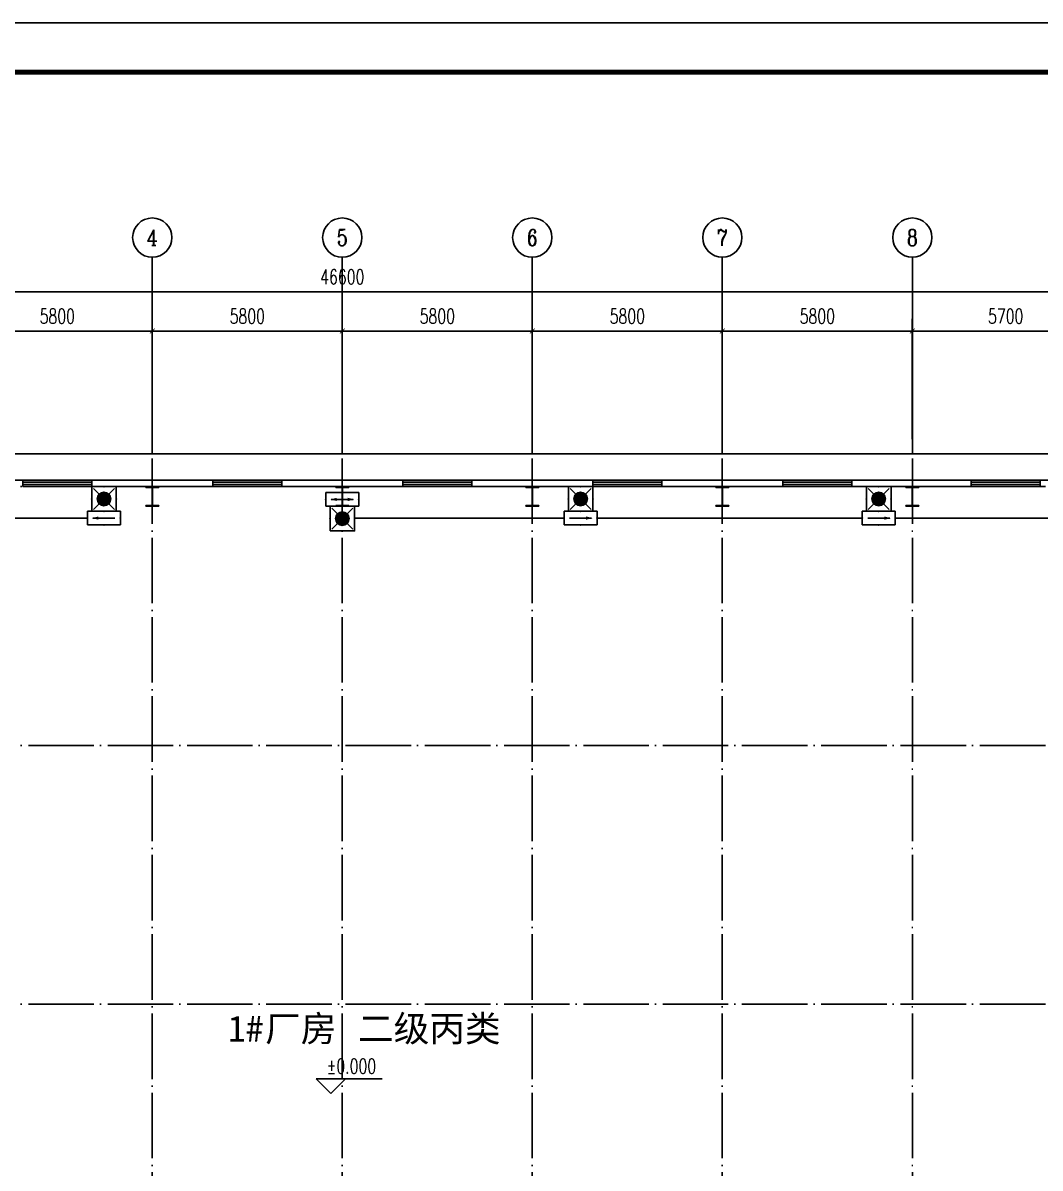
# Model space of a CAD drawing. Extents: x 1728470 to 1835391, y -157368 to 197905.
# Drawn here: x 1763234 to 1794284, y 4035 to 38988 of the extents above; entities that cross this region are included whole.
import ezdxf
from ezdxf.enums import TextEntityAlignment as Align

# ---------------------------------------------------------------- set-up
doc = ezdxf.new("R2010")
doc.units = 0
doc.header["$LTSCALE"] = 1000
doc.header["$MEASUREMENT"] = 0
doc.linetypes.add('DOTE', pattern=[2.42, 2, -0.2, 0.02, -0.2])
doc.layers.get('0').update_dxf_attribs({"linetype": 'CONTINUOUS'})
doc.layers.get('DEFPOINTS').update_dxf_attribs({"linetype": 'CONTINUOUS'})
for name, color, linetype in [('AXIS', 3, 'CONTINUOUS'), ('AXIS_TEXT', 7, 'CONTINUOUS'), ('COLUMN', 99, 'CONTINUOUS'), ('DIM_ELEV', 3, 'CONTINUOUS'), ('DOTE', 1, 'DOTE'), ('EQUIP-照明', 3, 'CONTINUOUS'), ('GROUND', 2, 'CONTINUOUS'), ('PUB_TEXT', 7, 'CONTINUOUS'), ('PUB_TITLE', 4, 'CONTINUOUS'), ('WALL', 9, 'CONTINUOUS'), ('WINDOW', 99, 'CONTINUOUS'), ('WIRE-照明', 1, 'CONTINUOUS')]:
    doc.layers.add(name, color=color, linetype=linetype)
doc.styles.add('_TCH_AXIS', font='COMPLEX', dxfattribs={"bigfont": 'GBCBIG'})
doc.styles.add('_TCH_DIM', font='SIMPLEX', dxfattribs={"bigfont": 'GBCBIG'})
doc.styles.add('_TCH_DYN', font='')
doc.styles.add('COMPLEX', font='COMPLEX')
doc.styles.add('DIM_FONT', font='SIMPLEX', dxfattribs={"width": 0.7, "bigfont": 'GBCBIG'})
doc.styles.get("Standard").update_dxf_attribs({"font": 'gbenor.shx', "bigfont": 'gbcbig.shx'})
doc.styles.get('_TCH_DYN').set_extended_font_data('SimSun')
doc.dimstyles.new('DIMN150', dxfattribs={"dimscale": 1.5, "dimtxt": 300, "dimasz": 100, "dimexe": 250, "dimexo": 300, "dimgap": 150, "dimtad": 1, "dimdec": 0, "dimzin": 0, "dimtxsty": 'DIM_FONT', "dimblk": 'ARCHTICK', "dimcen": 0.09, "dimclrt": 7, "dimazin": 3, "dimtfac": 1, "dimtdec": 0, "dimtix": 1, "dimtmove": 0, "dimatfit": 3, "dimtolj": 1, "dimtzin": 0})

# ---------------------------------------------------------------- blocks, each defined once
blk = doc.blocks.new('$TCHSYS$WIN2D')
for p, q in [((-0.5, 0.5), (0.5, 0.5)), ((-0.5, 0.5), (-0.5, -0.5)), ((0.5, 0.5), (0.5, -0.5)), ((0.5, 0.167), (-0.5, 0.167)), ((0.5, -0.167), (-0.5, -0.167)), ((-0.5, -0.5), (0.5, -0.5))]:
    blk.add_line(p, q)
blk = doc.blocks.new('_AXISO')
blk.add_circle((0, 0), 0.5)
at = {"layer": 'AXIS_TEXT', "style": 'COMPLEX', "width": 1.041667}
blk.add_attdef('A', text='', height=0.56, dxfattribs=at).set_placement((-0.25, -0.28), (0.25, -0.28), align=Align.FIT)
blk = doc.blocks.new('_ARCHTICK')
at = {"color": 0, "linetype": 'BYBLOCK', "const_width": 0.15}
blk.add_lwpolyline([(-0.5, -0.5), (0.5, 0.5)], dxfattribs=at)
blk = doc.blocks.new('*D67')
at = {"layer": 'AXIS', "color": 0}
for p, q in [((1750186, 90201), (1750186, 95076)), ((1796786, 90201), (1796786, 95076)), ((1750186, 94701), (1796786, 94701))]:
    blk.add_line(p, q, dxfattribs=at)
at = {"layer": 'DEFPOINTS', "color": 0}
for p in [(1796786, 94701), (1750186, 89751), (1796786, 89751)]:
    blk.add_point(p, dxfattribs=at)
at = {"layer": 'AXIS', "color": 0, "xscale": 150, "yscale": 150, "zscale": 150, "rotation": 180}
blk.add_blockref('_ARCHTICK', (1750186, 94701), dxfattribs=at)
at = {"layer": 'AXIS', "color": 0, "xscale": 150, "yscale": 150, "zscale": 150}
blk.add_blockref('_ARCHTICK', (1796786, 94701), dxfattribs=at)
at = {"layer": 'AXIS', "color": 7, "insert": (1773486, 95151), "char_height": 450, "attachment_point": 5, "style": 'DIM_FONT'}
blk.add_mtext('\\A1;46600', dxfattribs=at)
blk = doc.blocks.new('*D71')
at = {"layer": 'AXIS', "color": 0}
for p, q in [((1761886, 90201), (1761886, 93876)), ((1767686, 90201), (1767686, 93876)), ((1761886, 93501), (1767686, 93501))]:
    blk.add_line(p, q, dxfattribs=at)
at = {"layer": 'DEFPOINTS', "color": 0}
for p in [(1767686, 93501), (1761886, 89751), (1767686, 89751)]:
    blk.add_point(p, dxfattribs=at)
at = {"layer": 'AXIS', "color": 0, "xscale": 150, "yscale": 150, "zscale": 150, "rotation": 180}
blk.add_blockref('_ARCHTICK', (1761886, 93501), dxfattribs=at)
at = {"layer": 'AXIS', "color": 0, "xscale": 150, "yscale": 150, "zscale": 150}
blk.add_blockref('_ARCHTICK', (1767686, 93501), dxfattribs=at)
at = {"layer": 'AXIS', "color": 7, "insert": (1764786, 93951), "char_height": 450, "attachment_point": 5, "style": 'DIM_FONT'}
blk.add_mtext('\\A1;5800', dxfattribs=at)
blk = doc.blocks.new('*D72')
at = {"layer": 'AXIS', "color": 0}
for p, q in [((1767686, 90201), (1767686, 93876)), ((1773486, 90201), (1773486, 93876)), ((1767686, 93501), (1773486, 93501))]:
    blk.add_line(p, q, dxfattribs=at)
at = {"layer": 'DEFPOINTS', "color": 0}
for p in [(1773486, 93501), (1767686, 89751), (1773486, 89751)]:
    blk.add_point(p, dxfattribs=at)
at = {"layer": 'AXIS', "color": 0, "xscale": 150, "yscale": 150, "zscale": 150, "rotation": 180}
blk.add_blockref('_ARCHTICK', (1767686, 93501), dxfattribs=at)
at = {"layer": 'AXIS', "color": 0, "xscale": 150, "yscale": 150, "zscale": 150}
blk.add_blockref('_ARCHTICK', (1773486, 93501), dxfattribs=at)
at = {"layer": 'AXIS', "color": 7, "insert": (1770586, 93951), "char_height": 450, "attachment_point": 5, "style": 'DIM_FONT'}
blk.add_mtext('\\A1;5800', dxfattribs=at)
blk = doc.blocks.new('*D73')
at = {"layer": 'AXIS', "color": 0}
for p, q in [((1773486, 90201), (1773486, 93876)), ((1779286, 90201), (1779286, 93876)), ((1773486, 93501), (1779286, 93501))]:
    blk.add_line(p, q, dxfattribs=at)
at = {"layer": 'DEFPOINTS', "color": 0}
for p in [(1779286, 93501), (1773486, 89751), (1779286, 89751)]:
    blk.add_point(p, dxfattribs=at)
at = {"layer": 'AXIS', "color": 0, "xscale": 150, "yscale": 150, "zscale": 150, "rotation": 180}
blk.add_blockref('_ARCHTICK', (1773486, 93501), dxfattribs=at)
at = {"layer": 'AXIS', "color": 0, "xscale": 150, "yscale": 150, "zscale": 150}
blk.add_blockref('_ARCHTICK', (1779286, 93501), dxfattribs=at)
at = {"layer": 'AXIS', "color": 7, "insert": (1776386, 93951), "char_height": 450, "attachment_point": 5, "style": 'DIM_FONT'}
blk.add_mtext('\\A1;5800', dxfattribs=at)
blk = doc.blocks.new('*D74')
at = {"layer": 'AXIS', "color": 0}
for p, q in [((1779286, 90201), (1779286, 93876)), ((1785086, 90201), (1785086, 93876)), ((1779286, 93501), (1785086, 93501))]:
    blk.add_line(p, q, dxfattribs=at)
at = {"layer": 'DEFPOINTS', "color": 0}
for p in [(1785086, 93501), (1779286, 89751), (1785086, 89751)]:
    blk.add_point(p, dxfattribs=at)
at = {"layer": 'AXIS', "color": 0, "xscale": 150, "yscale": 150, "zscale": 150, "rotation": 180}
blk.add_blockref('_ARCHTICK', (1779286, 93501), dxfattribs=at)
at = {"layer": 'AXIS', "color": 0, "xscale": 150, "yscale": 150, "zscale": 150}
blk.add_blockref('_ARCHTICK', (1785086, 93501), dxfattribs=at)
at = {"layer": 'AXIS', "color": 7, "insert": (1782186, 93951), "char_height": 450, "attachment_point": 5, "style": 'DIM_FONT'}
blk.add_mtext('\\A1;5800', dxfattribs=at)
blk = doc.blocks.new('*D75')
at = {"layer": 'AXIS', "color": 0}
for p, q in [((1785086, 90201), (1785086, 93876)), ((1790886, 90201), (1790886, 93876)), ((1785086, 93501), (1790886, 93501))]:
    blk.add_line(p, q, dxfattribs=at)
at = {"layer": 'DEFPOINTS', "color": 0}
for p in [(1790886, 93501), (1785086, 89751), (1790886, 89751)]:
    blk.add_point(p, dxfattribs=at)
at = {"layer": 'AXIS', "color": 0, "xscale": 150, "yscale": 150, "zscale": 150, "rotation": 180}
blk.add_blockref('_ARCHTICK', (1785086, 93501), dxfattribs=at)
at = {"layer": 'AXIS', "color": 0, "xscale": 150, "yscale": 150, "zscale": 150}
blk.add_blockref('_ARCHTICK', (1790886, 93501), dxfattribs=at)
at = {"layer": 'AXIS', "color": 7, "insert": (1787986, 93951), "char_height": 450, "attachment_point": 5, "style": 'DIM_FONT'}
blk.add_mtext('\\A1;5800', dxfattribs=at)
blk = doc.blocks.new('*D76')
at = {"layer": 'AXIS', "color": 0}
for p, q in [((1790886, 90201), (1790886, 93876)), ((1796586, 90201), (1796586, 93876)), ((1790886, 93501), (1796586, 93501))]:
    blk.add_line(p, q, dxfattribs=at)
at = {"layer": 'DEFPOINTS', "color": 0}
for p in [(1796586, 93501), (1790886, 89751), (1796586, 89751)]:
    blk.add_point(p, dxfattribs=at)
at = {"layer": 'AXIS', "color": 0, "xscale": 150, "yscale": 150, "zscale": 150, "rotation": 180}
blk.add_blockref('_ARCHTICK', (1790886, 93501), dxfattribs=at)
at = {"layer": 'AXIS', "color": 0, "xscale": 150, "yscale": 150, "zscale": 150}
blk.add_blockref('_ARCHTICK', (1796586, 93501), dxfattribs=at)
at = {"layer": 'AXIS', "color": 7, "insert": (1793736, 93951), "char_height": 450, "attachment_point": 5, "style": 'DIM_FONT'}
blk.add_mtext('\\A1;5700', dxfattribs=at)
blk = doc.blocks.new('$EQUIP$00001167')
for p, q in [((-0.429, 0.429), (0.429, -0.429)), ((-0.429, -0.429), (0.429, 0.429))]:
    blk.add_line(p, q)
blk.add_lwpolyline([(-0.5, 0.5), (-0.5, -0.5), (0.5, -0.5), (0.5, 0.5)], close=True)
blk.add_circle((0, 0), 0.275)
for p in [(0, 0.5), (-0.5, 0), (0.5, 0), (0, -0.5)]:
    blk.add_point(p)
for points in [[(-0.238, 0.137), (0.238, 0.137), (-0.275, 0), (0.275, 0)], [(-0.238, -0.137), (0.238, -0.137), (-0.275, 0), (0.275, 0)], [(-0.137, 0.238), (0.137, 0.238), (-0.238, 0.137), (0.238, 0.137)], [(0, 0.275), (0, 0.275), (-0.137, 0.238), (0.137, 0.238)], [(-0.137, -0.238), (0.137, -0.238), (-0.238, -0.137), (0.238, -0.137)], [(0, -0.275), (0, -0.275), (-0.137, -0.238), (0.137, -0.238)]]:
    blk.add_solid(points)
at = {"flags": 9}
blk.add_attdef('A', (0, 0), '', height=0.00002, dxfattribs=at)
blk = doc.blocks.new('$EQUIP$00001685')
for p, q in [((0.72, 0.6), (-0.72, 0.6)), ((-0.72, 0.6), (-0.72, 0)), ((0.72, 0), (0.72, 0.6)), ((-0.72, 0), (0.72, 0))]:
    blk.add_line(p, q)
at = {"color": 7}
blk.add_line((-0.48, 0.3), (0.48, 0.3), dxfattribs=at)
for p in [(0, 0.6), (-0.72, 0.3), (0, 0), (0.72, 0.3)]:
    blk.add_point(p)
for points in [[(-0.24, 0.228), (-0.528, 0.3), (-0.24, 0.372)], [(0.24, 0.228), (0.528, 0.3), (0.24, 0.372)]]:
    blk.add_solid(points)
blk = doc.blocks.new('$EQUIP$00001686')
for p, q in [((0.72, 0.6), (-0.72, 0.6)), ((-0.72, 0.6), (-0.72, 0)), ((0.72, 0), (0.72, 0.6)), ((-0.72, 0), (0.72, 0))]:
    blk.add_line(p, q)
at = {"color": 7}
blk.add_line((-0.48, 0.3), (0.48, 0.3), dxfattribs=at)
for p in [(0, 0.6), (-0.72, 0.3), (0, 0), (0.72, 0.3)]:
    blk.add_point(p)
blk.add_solid([(-0.24, 0.228), (-0.528, 0.3), (-0.24, 0.372)])
blk = doc.blocks.new('D3323')
at = {"layer": 'AXIS', "color": 8}
for p, q in [((1767686.3, 89751.1), (1767686.3, 95751.1)), ((1773486.3, 89751.1), (1773486.3, 95751.1)), ((1779286.3, 89751.1), (1779286.3, 95751.1)), ((1785086.3, 89751.1), (1785086.3, 95751.1)), ((1790886.3, 89751.1), (1790886.3, 95751.1))]:
    blk.add_line(p, q, dxfattribs=at)
at = {"layer": 'COLUMN', "color": 8}
for p, q in [((1767886.3, 88751.1), (1767486.3, 88751.1)), ((1767486.3, 88751.1), (1767486.3, 88729.1)), ((1767486.3, 88729.1), (1767675.3, 88729.1)), ((1767675.3, 88729.1), (1767680.3, 88724.1)), ((1767680.3, 88724.1), (1767680.3, 88178.1)), ((1767692.3, 88724.1), (1767697.3, 88729.1)), ((1767692.3, 88178.1), (1767692.3, 88724.1)), ((1767697.3, 88729.1), (1767886.3, 88729.1)), ((1767886.3, 88729.1), (1767886.3, 88751.1)), ((1773686.3, 88751.1), (1773286.3, 88751.1)), ((1773286.3, 88751.1), (1773286.3, 88729.1)), ((1773286.3, 88729.1), (1773475.3, 88729.1)), ((1773475.3, 88729.1), (1773480.3, 88724.1)), ((1773480.3, 88724.1), (1773480.3, 88178.1)), ((1773492.3, 88724.1), (1773497.3, 88729.1)), ((1773492.3, 88178.1), (1773492.3, 88724.1)), ((1773497.3, 88729.1), (1773686.3, 88729.1)), ((1773686.3, 88729.1), (1773686.3, 88751.1)), ((1779486.3, 88751.1), (1779086.3, 88751.1)), ((1779086.3, 88751.1), (1779086.3, 88729.1)), ((1779086.3, 88729.1), (1779275.3, 88729.1)), ((1779275.3, 88729.1), (1779280.3, 88724.1)), ((1779280.3, 88724.1), (1779280.3, 88178.1)), ((1779292.3, 88724.1), (1779297.3, 88729.1)), ((1779292.3, 88178.1), (1779292.3, 88724.1)), ((1779297.3, 88729.1), (1779486.3, 88729.1)), ((1779486.3, 88729.1), (1779486.3, 88751.1)), ((1785286.3, 88751.1), (1784886.3, 88751.1)), ((1784886.3, 88751.1), (1784886.3, 88729.1)), ((1784886.3, 88729.1), (1785075.3, 88729.1)), ((1785075.3, 88729.1), (1785080.3, 88724.1)), ((1785080.3, 88724.1), (1785080.3, 88178.1)), ((1785092.3, 88724.1), (1785097.3, 88729.1)), ((1785092.3, 88178.1), (1785092.3, 88724.1)), ((1785097.3, 88729.1), (1785286.3, 88729.1)), ((1785286.3, 88729.1), (1785286.3, 88751.1)), ((1791086.3, 88751.1), (1790686.3, 88751.1)), ((1790686.3, 88751.1), (1790686.3, 88729.1)), ((1790686.3, 88729.1), (1790875.3, 88729.1)), ((1790875.3, 88729.1), (1790880.3, 88724.1)), ((1790880.3, 88724.1), (1790880.3, 88178.1)), ((1790892.3, 88724.1), (1790897.3, 88729.1)), ((1790892.3, 88178.1), (1790892.3, 88724.1)), ((1790897.3, 88729.1), (1791086.3, 88729.1)), ((1791086.3, 88729.1), (1791086.3, 88751.1)), ((1767675.3, 88173.1), (1767486.3, 88173.1)), ((1767486.3, 88173.1), (1767486.3, 88151.1)), ((1767486.3, 88151.1), (1767886.3, 88151.1)), ((1767680.3, 88178.1), (1767675.3, 88173.1)), ((1767697.3, 88173.1), (1767692.3, 88178.1)), ((1767886.3, 88173.1), (1767697.3, 88173.1)), ((1767886.3, 88151.1), (1767886.3, 88173.1)), ((1773475.3, 88173.1), (1773286.3, 88173.1)), ((1773286.3, 88173.1), (1773286.3, 88151.1)), ((1773286.3, 88151.1), (1773686.3, 88151.1)), ((1773480.3, 88178.1), (1773475.3, 88173.1)), ((1773497.3, 88173.1), (1773492.3, 88178.1)), ((1773686.3, 88173.1), (1773497.3, 88173.1)), ((1773686.3, 88151.1), (1773686.3, 88173.1)), ((1779275.3, 88173.1), (1779086.3, 88173.1)), ((1779086.3, 88173.1), (1779086.3, 88151.1)), ((1779086.3, 88151.1), (1779486.3, 88151.1)), ((1779280.3, 88178.1), (1779275.3, 88173.1)), ((1779297.3, 88173.1), (1779292.3, 88178.1)), ((1779486.3, 88173.1), (1779297.3, 88173.1)), ((1779486.3, 88151.1), (1779486.3, 88173.1)), ((1785075.3, 88173.1), (1784886.3, 88173.1)), ((1784886.3, 88173.1), (1784886.3, 88151.1)), ((1784886.3, 88151.1), (1785286.3, 88151.1)), ((1785080.3, 88178.1), (1785075.3, 88173.1)), ((1785097.3, 88173.1), (1785092.3, 88178.1)), ((1785286.3, 88173.1), (1785097.3, 88173.1)), ((1785286.3, 88151.1), (1785286.3, 88173.1)), ((1790875.3, 88173.1), (1790686.3, 88173.1)), ((1790686.3, 88173.1), (1790686.3, 88151.1)), ((1790686.3, 88151.1), (1791086.3, 88151.1)), ((1790880.3, 88178.1), (1790875.3, 88173.1)), ((1790897.3, 88173.1), (1790892.3, 88178.1)), ((1791086.3, 88173.1), (1790897.3, 88173.1)), ((1791086.3, 88151.1), (1791086.3, 88173.1))]:
    blk.add_line(p, q, dxfattribs=at)
at = {"layer": 'DIM_ELEV', "color": 8}
for p, q in [((1773133.4, 70230.8), (1772683.4, 70680.8)), ((1772683.4, 70680.8), (1774703.2, 70680.8)), ((1773133.4, 70230.8), (1773583.4, 70680.8))]:
    blk.add_line(p, q, dxfattribs=at)
at = {"layer": 'DOTE', "color": 8}
for p, q in [((1767686.3, 56151.1), (1767686.3, 89751.1)), ((1773486.3, 56151.1), (1773486.3, 89751.1)), ((1779286.3, 56151.1), (1779286.3, 89751.1)), ((1785086.3, 56151.1), (1785086.3, 89751.1)), ((1790886.3, 56151.1), (1790886.3, 89751.1)), ((1749386.3, 88751.1), (1797586.3, 88751.1)), ((1749386.3, 80851.1), (1797586.3, 80851.1)), ((1749386.3, 72951.1), (1797586.3, 72951.1))]:
    blk.add_line(p, q, dxfattribs=at)
at = {"layer": 'GROUND', "color": 8}
for p, q in [((1797586.3, 89751.1), (1749386.3, 89751.1)), ((1796786.3, 88951.1), (1750186.3, 88951.1))]:
    blk.add_line(p, q, dxfattribs=at)
at = {"layer": 'WALL', "color": 8}
for p, q in [((1767686.3, 88951.1), (1765836.3, 88951.1)), ((1765836.3, 88951.1), (1765836.3, 88751.1)), ((1769536.3, 88951.1), (1767686.3, 88951.1)), ((1769536.3, 88751.1), (1769536.3, 88951.1)), ((1773486.3, 88951.1), (1771636.3, 88951.1)), ((1771636.3, 88951.1), (1771636.3, 88751.1)), ((1775336.3, 88951.1), (1773486.3, 88951.1)), ((1775336.3, 88751.1), (1775336.3, 88951.1)), ((1779286.3, 88951.1), (1777436.3, 88951.1)), ((1777436.3, 88951.1), (1777436.3, 88751.1)), ((1781136.3, 88951.1), (1779286.3, 88951.1)), ((1781136.3, 88751.1), (1781136.3, 88951.1)), ((1785086.3, 88951.1), (1783236.3, 88951.1)), ((1783236.3, 88951.1), (1783236.3, 88751.1)), ((1786936.3, 88951.1), (1785086.3, 88951.1)), ((1786936.3, 88751.1), (1786936.3, 88951.1)), ((1790886.3, 88951.1), (1789036.3, 88951.1)), ((1789036.3, 88951.1), (1789036.3, 88751.1)), ((1792686.3, 88951.1), (1790886.3, 88951.1)), ((1792686.3, 88751.1), (1792686.3, 88951.1)), ((1765836.3, 88751.1), (1767486.3, 88751.1)), ((1767886.3, 88751.1), (1769536.3, 88751.1)), ((1771636.3, 88751.1), (1773286.3, 88751.1)), ((1773686.3, 88751.1), (1775336.3, 88751.1)), ((1777436.3, 88751.1), (1779086.3, 88751.1)), ((1779486.3, 88751.1), (1781136.3, 88751.1)), ((1783236.3, 88751.1), (1784886.3, 88751.1)), ((1785286.3, 88751.1), (1786936.3, 88751.1)), ((1789036.3, 88751.1), (1790686.3, 88751.1)), ((1791086.3, 88751.1), (1792686.3, 88751.1))]:
    blk.add_line(p, q, dxfattribs=at)
at = {"layer": 'AXIS', "color": 8}
ref = blk.add_blockref('_AXISO', (1767686.3, 96351.1), dxfattribs=dict(at, xscale=1200, yscale=1200, zscale=1200))
ref.add_attrib('A', '4', dxfattribs={"layer": 'AXIS_TEXT', "color": 8, "height": 480.7, "style": '_TCH_AXIS', "width": 0.9375}).set_placement((1767514.6, 96110.7), (1767858, 96110.7), align=Align.FIT)
ref = blk.add_blockref('_AXISO', (1773486.3, 96351.1), dxfattribs=dict(at, xscale=1200, yscale=1200, zscale=1200))
ref.add_attrib('A', '5', dxfattribs={"layer": 'AXIS_TEXT', "color": 8, "height": 493.2, "style": '_TCH_AXIS'}).set_placement((1773321.9, 96104.5), (1773650.7, 96104.5), align=Align.FIT)
ref = blk.add_blockref('_AXISO', (1779286.3, 96351.1), dxfattribs=dict(at, xscale=1200, yscale=1200, zscale=1200))
ref.add_attrib('A', '6', dxfattribs={"layer": 'AXIS_TEXT', "color": 8, "height": 506.1, "style": '_TCH_AXIS', "width": 0.928571}).set_placement((1779129.6, 96098), (1779442.9, 96098), align=Align.FIT)
ref = blk.add_blockref('_AXISO', (1785086.3, 96351.1), dxfattribs=dict(at, xscale=1200, yscale=1200, zscale=1200))
ref.add_attrib('A', '7', dxfattribs={"layer": 'AXIS_TEXT', "color": 8, "height": 493.2, "style": '_TCH_AXIS'}).set_placement((1784921.9, 96104.5), (1785250.7, 96104.5), align=Align.FIT)
ref = blk.add_blockref('_AXISO', (1790886.3, 96351.1), dxfattribs=dict(at, xscale=1200, yscale=1200, zscale=1200))
ref.add_attrib('A', '8', dxfattribs={"layer": 'AXIS_TEXT', "color": 8, "height": 493.2, "style": '_TCH_AXIS'}).set_placement((1790721.9, 96104.5), (1791050.7, 96104.5), align=Align.FIT)
at = {"layer": 'WINDOW', "color": 8, "xscale": 2100, "yscale": 200, "zscale": 2100, "rotation": 180}
for p in [(1764786.3, 88851.1), (1770586.3, 88851.1), (1776386.3, 88851.1), (1782186.3, 88851.1), (1787986.3, 88851.1), (1793736.3, 88851.1)]:
    blk.add_blockref('$TCHSYS$WIN2D', p, dxfattribs=at)
at = {"layer": 'PUB_TEXT', "color": 8, "style": '_TCH_DYN'}
for s, p in [('厂房', (1771130.8, 71810.9)), ('二级丙类', (1773966.2, 71810.9)), ('1#', (1769996.6, 71810.9))]:
    blk.add_text(s, height=797.47, dxfattribs=at).set_placement(p)
at = {"layer": 'PUB_TEXT', "color": 7, "style": '_TCH_DIM', "width": 0.705882}
blk.add_text('%%P0.000', height=446.25, dxfattribs=at).set_placement((1773008.2, 70838.3))
at = {"layer": 'AXIS', "color": 8}
for p1, p2, distance, picture, middle in [((1750186.3, 89751.1), (1796786.3, 89751.1), 4950, '*D67', (1773486.3, 95151.1)), ((1761886.3, 89751.1), (1767686.3, 89751.1), 3750, '*D71', (1764786.3, 93951.1)), ((1767686.3, 89751.1), (1773486.3, 89751.1), 3750, '*D72', (1770586.3, 93951.1)), ((1773486.3, 89751.1), (1779286.3, 89751.1), 3750, '*D73', (1776386.3, 93951.1)), ((1779286.3, 89751.1), (1785086.3, 89751.1), 3750, '*D74', (1782186.3, 93951.1)), ((1785086.3, 89751.1), (1790886.3, 89751.1), 3750, '*D75', (1787986.3, 93951.1)), ((1790886.3, 89751.1), (1796586.3, 89751.1), 3750, '*D76', (1793736.3, 93951.1))]:
    dim = blk.add_aligned_dim(p1=p1, p2=p2, distance=distance, dimstyle='DIMN150', dxfattribs=at)
    dim.commit()
    dim.dimension.update_dxf_attribs({"geometry": picture, "text_midpoint": middle})

msp = doc.modelspace()

# ---------------------------------------------------------------- linework, layer by layer
at = {"layer": 'PUB_TITLE'}
msp.add_lwpolyline([(1728675, -24012), (1817775, -24012), (1817775, 38988), (1728675, 38988)], close=True, dxfattribs=at)
at = {"layer": 'PUB_TITLE', "const_width": 150}
msp.add_lwpolyline([(1732425, -22512), (1816275, -22512), (1816275, 37488), (1732425, 37488)], close=True, dxfattribs=at)
at = {"layer": 'WIRE-照明', "linetype": 'CONTINUOUS', "const_width": 52.5}
for points in [[(1757113, 23874), (1765205, 23874)], [(1779755, 23874), (1773359, 23874)], [(1780763, 23874), (1788855, 23874)]]:
    msp.add_lwpolyline(points, dxfattribs=at)
msp.add_lwpolyline([(1795124, 23589), (1795124, 23694, 0.414214), (1794944, 23874), (1789863, 23874)], format="xyb", dxfattribs=at)

# ---------------------------------------------------------------- block references
msp.add_blockref('D3323', (-502, -63917))
at = {"layer": 'EQUIP-照明'}
for name, p, xscale, yscale, zscale, rotation in [('$EQUIP$00001167', (1765709, 24459), 750, 750, 750, 90), ('$EQUIP$00001167', (1780259, 24459), -750, 750, 750, 270), ('$EQUIP$00001167', (1789359, 24459), -750, 750, 750, 270), ('$EQUIP$00001167', (1772984, 23859), 750, 750, 750, 90), ('$EQUIP$00001686', (1765709, 24084), -700, 700, 700, 180), ('$EQUIP$00001686', (1780259, 24084), 700, 700, 700, 180), ('$EQUIP$00001686', (1789359, 24084), 700, 700, 700, 180)]:
    msp.add_blockref(name, p, dxfattribs=dict(at, xscale=xscale, yscale=yscale, zscale=zscale, rotation=rotation))
at = {"layer": 'EQUIP-照明', "xscale": 700, "yscale": 700, "zscale": 700}
msp.add_blockref('$EQUIP$00001685', (1772984, 24234), dxfattribs=at)

doc.saveas('drawing.dxf')
